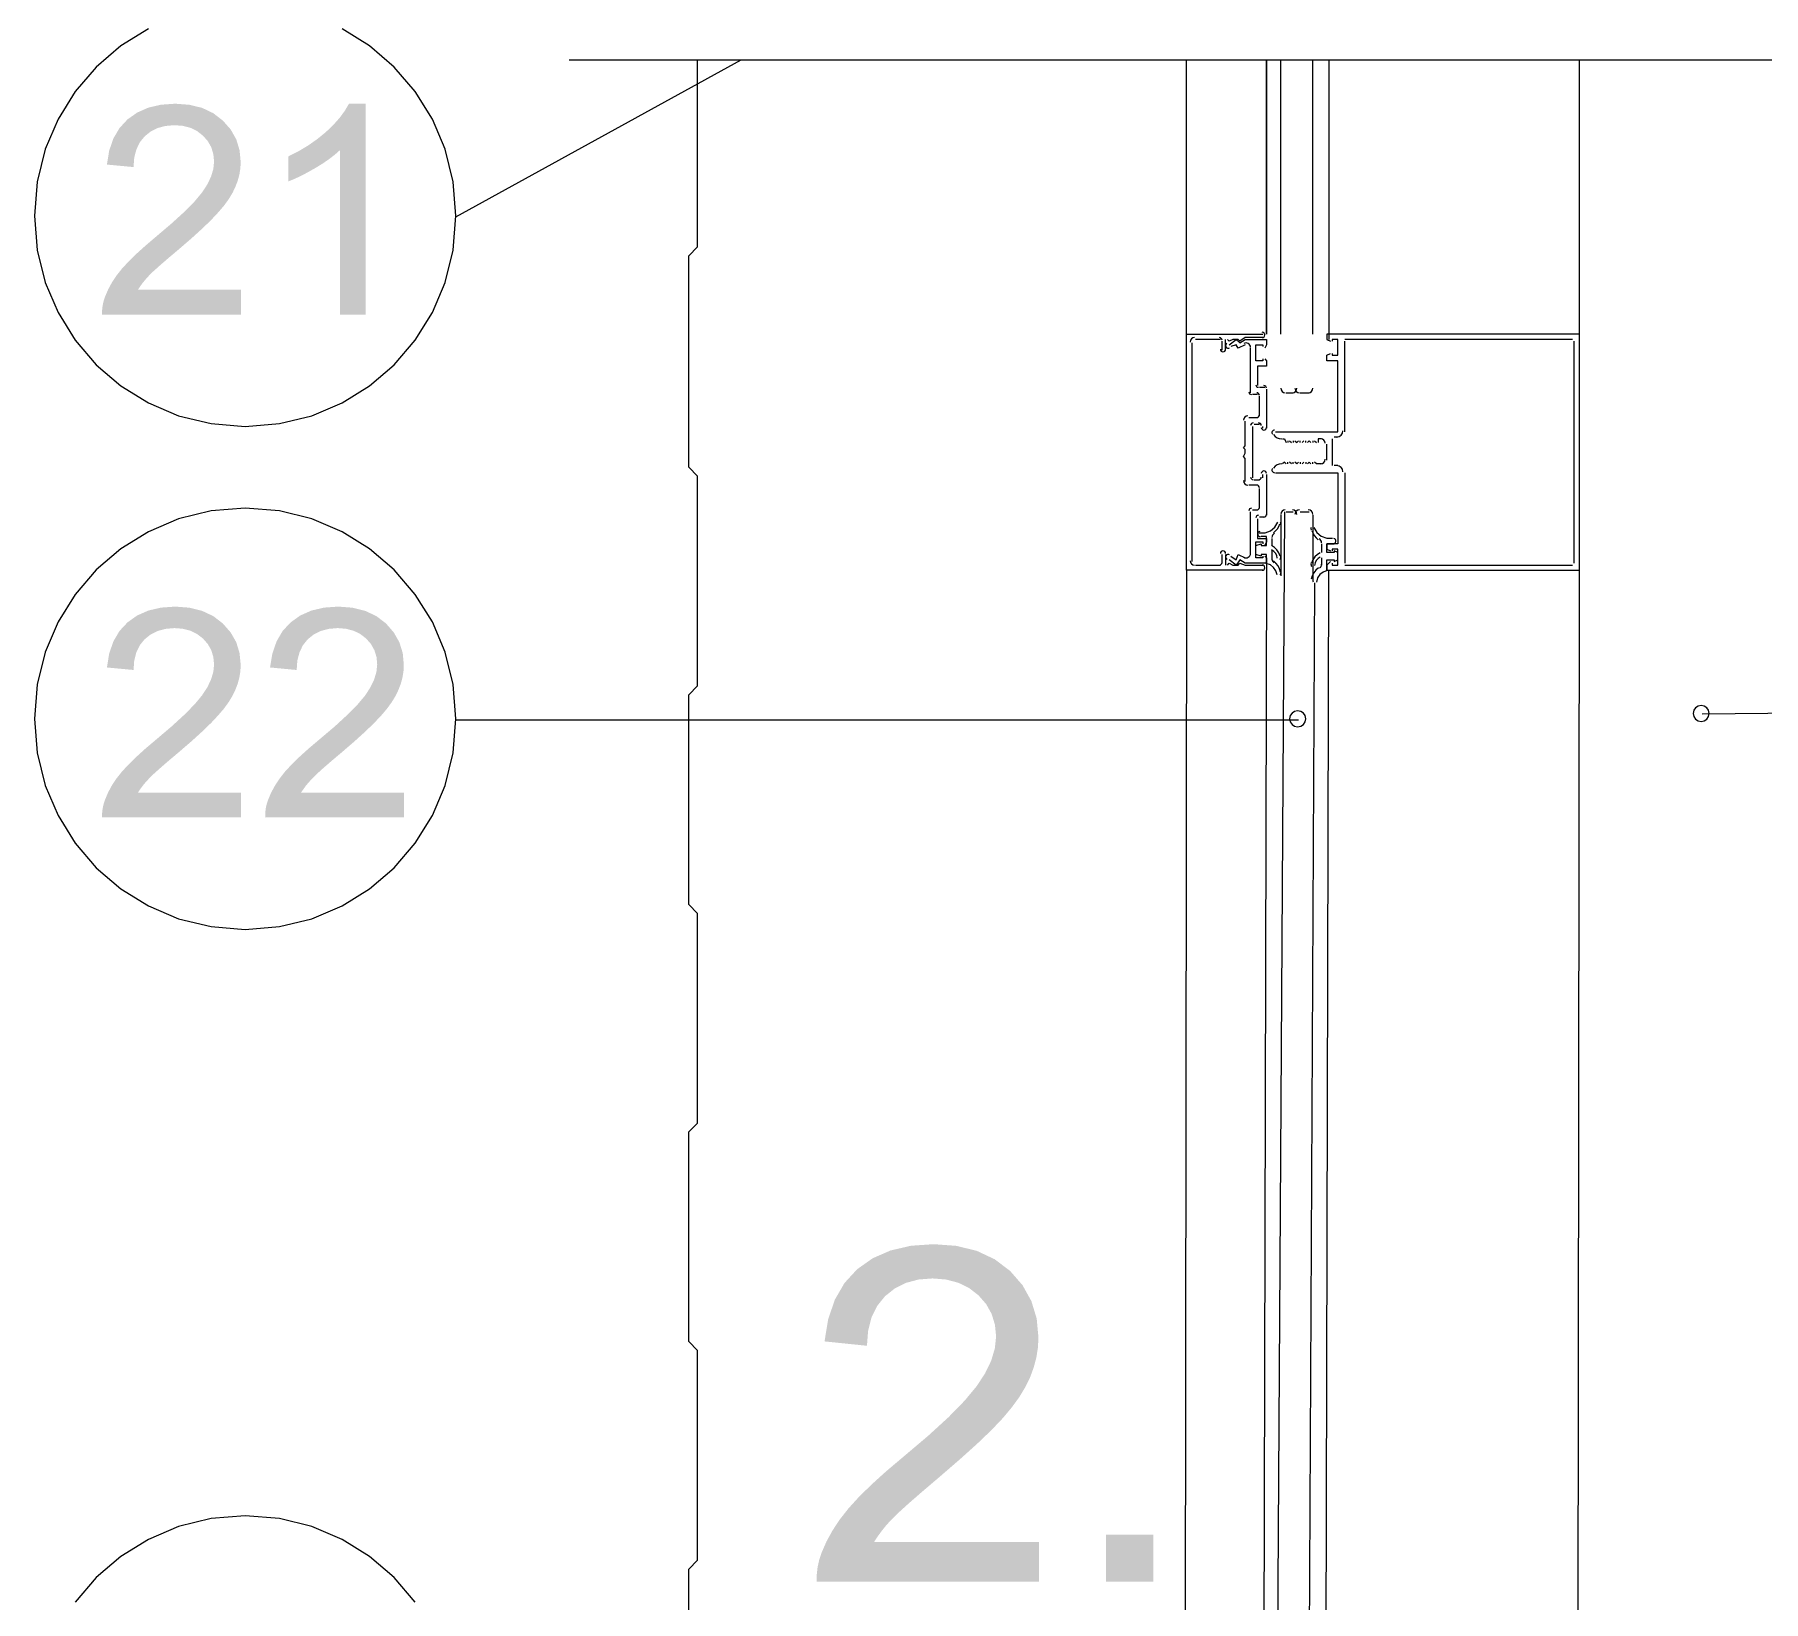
# Model space of a CAD drawing. Header units: millimetres. Extents: x 0 to 297, y 0 to 420.
# Drawn here: x 224.63 to 245.22, y 345.44 to 364.1 of the extents above; entities that cross this region are included whole.
import ezdxf

# ---------------------------------------------------------------- set-up
doc = ezdxf.new("R2010")
doc.units = ezdxf.units.MM
for name, color, linetype in [('1-CORTE-LINEAS', 7, 'Continuous'), ('1-CORTE-RELLENOS', 9, 'Continuous'), ('1-CORTE-ROJO', 1, 'Continuous')]:
    doc.layers.add(name, color=color, linetype=linetype)

msp = doc.modelspace()

# ---------------------------------------------------------------- hatches: boundary and pattern name
at = {"layer": '1-CORTE-RELLENOS'}
h = msp.add_hatch(color=7, dxfattribs=at)
h.dxf.hatch_style = 1
h.paths.add_polyline_path([(227.091, 361.061), (227.091, 360.766), (225.438, 360.766), (225.439, 360.821), (225.445, 360.874), (225.457, 360.927), (225.474, 360.978), (225.51, 361.063), (225.555, 361.147), (225.61, 361.23), (225.675, 361.312), (225.753, 361.396), (225.846, 361.488), (225.954, 361.585), (226.077, 361.69), (226.264, 361.849), (226.419, 361.99), (226.54, 362.113), (226.628, 362.219), (226.691, 362.315), (226.736, 362.409), (226.763, 362.5), (226.772, 362.588), (226.763, 362.676), (226.739, 362.757), (226.697, 362.831), (226.639, 362.897), (226.569, 362.951), (226.49, 362.99), (226.4, 363.013), (226.3, 363.021), (226.195, 363.012), (226.101, 362.988), (226.018, 362.946), (225.945, 362.888), (225.887, 362.816), (225.846, 362.73), (225.821, 362.632), (225.813, 362.522), (225.496, 362.552), (225.523, 362.718), (225.573, 362.863), (225.646, 362.987), (225.741, 363.09), (225.856, 363.171), (225.989, 363.23), (226.14, 363.265), (226.309, 363.277), (226.478, 363.264), (226.63, 363.227), (226.762, 363.164), (226.876, 363.076), (226.969, 362.971), (227.036, 362.853), (227.075, 362.724), (227.089, 362.582), (227.085, 362.507), (227.073, 362.432), (227.053, 362.358), (227.025, 362.285), (226.99, 362.212), (226.944, 362.137), (226.888, 362.06), (226.821, 361.982), (226.739, 361.894), (226.633, 361.791), (226.504, 361.674), (226.35, 361.541), (226.223, 361.434), (226.122, 361.346), (226.045, 361.277), (225.995, 361.227), (225.957, 361.185), (225.923, 361.144), (225.892, 361.102), (225.865, 361.061)])
h = msp.add_hatch(color=7, dxfattribs=at)
h.dxf.hatch_style = 1
h.paths.add_polyline_path([(228.576, 360.766), (228.27, 360.766), (228.27, 362.723), (228.209, 362.669), (228.14, 362.616), (228.063, 362.563), (227.978, 362.511), (227.89, 362.461), (227.808, 362.418), (227.729, 362.381), (227.656, 362.351), (227.656, 362.649), (227.78, 362.712), (227.896, 362.782), (228.004, 362.858), (228.105, 362.941), (228.194, 363.027), (228.269, 363.111), (228.33, 363.195), (228.378, 363.277), (228.576, 363.277)])
h = msp.add_hatch(color=7, dxfattribs=at)
h.dxf.hatch_style = 1
h.paths.add_polyline_path([(227.091, 355.071), (227.091, 354.776), (225.438, 354.776), (225.439, 354.83), (225.445, 354.884), (225.457, 354.937), (225.474, 354.988), (225.51, 355.073), (225.555, 355.157), (225.61, 355.24), (225.675, 355.322), (225.753, 355.406), (225.846, 355.497), (225.954, 355.595), (226.077, 355.699), (226.264, 355.858), (226.419, 356), (226.54, 356.123), (226.628, 356.229), (226.691, 356.325), (226.736, 356.419), (226.763, 356.51), (226.772, 356.598), (226.763, 356.686), (226.739, 356.767), (226.697, 356.841), (226.639, 356.907), (226.569, 356.961), (226.49, 357), (226.4, 357.023), (226.3, 357.031), (226.195, 357.022), (226.101, 356.997), (226.018, 356.956), (225.945, 356.898), (225.887, 356.826), (225.846, 356.74), (225.821, 356.642), (225.813, 356.532), (225.496, 356.562), (225.523, 356.728), (225.573, 356.873), (225.646, 356.997), (225.741, 357.099), (225.856, 357.181), (225.989, 357.24), (226.14, 357.275), (226.309, 357.287), (226.478, 357.274), (226.63, 357.236), (226.762, 357.174), (226.876, 357.086), (226.969, 356.98), (227.036, 356.863), (227.075, 356.734), (227.089, 356.592), (227.085, 356.517), (227.073, 356.442), (227.053, 356.368), (227.025, 356.295), (226.99, 356.222), (226.944, 356.147), (226.888, 356.07), (226.821, 355.992), (226.739, 355.904), (226.633, 355.801), (226.504, 355.684), (226.35, 355.551), (226.223, 355.444), (226.122, 355.356), (226.045, 355.287), (225.995, 355.236), (225.957, 355.195), (225.923, 355.154), (225.892, 355.112), (225.865, 355.071)])
h = msp.add_hatch(color=7, dxfattribs=at)
h.dxf.hatch_style = 1
h.paths.add_polyline_path([(229.034, 355.071), (229.034, 354.776), (227.38, 354.776), (227.381, 354.83), (227.387, 354.884), (227.399, 354.937), (227.416, 354.988), (227.452, 355.073), (227.498, 355.157), (227.553, 355.24), (227.617, 355.322), (227.695, 355.406), (227.788, 355.497), (227.896, 355.595), (228.019, 355.699), (228.207, 355.858), (228.361, 356), (228.482, 356.123), (228.571, 356.229), (228.633, 356.325), (228.678, 356.419), (228.705, 356.51), (228.714, 356.598), (228.706, 356.686), (228.681, 356.767), (228.64, 356.841), (228.582, 356.907), (228.512, 356.961), (228.432, 357), (228.342, 357.023), (228.243, 357.031), (228.137, 357.022), (228.043, 356.997), (227.96, 356.956), (227.887, 356.898), (227.829, 356.826), (227.788, 356.74), (227.763, 356.642), (227.755, 356.532), (227.438, 356.562), (227.466, 356.728), (227.516, 356.873), (227.588, 356.997), (227.683, 357.099), (227.798, 357.181), (227.931, 357.24), (228.082, 357.275), (228.251, 357.287), (228.421, 357.274), (228.572, 357.236), (228.704, 357.174), (228.819, 357.086), (228.911, 356.98), (228.978, 356.863), (229.018, 356.734), (229.031, 356.592), (229.027, 356.517), (229.015, 356.442), (228.995, 356.368), (228.967, 356.295), (228.932, 356.222), (228.886, 356.147), (228.83, 356.07), (228.764, 355.992), (228.681, 355.904), (228.575, 355.801), (228.446, 355.684), (228.292, 355.551), (228.165, 355.444), (228.064, 355.356), (227.988, 355.287), (227.937, 355.236), (227.9, 355.195), (227.865, 355.154), (227.835, 355.112), (227.807, 355.071)])
at = {"layer": '1-CORTE-ROJO'}
h = msp.add_hatch(color=1, dxfattribs=at)
h.dxf.hatch_style = 1
h.paths.add_polyline_path([(236.592, 346.146), (236.592, 345.675), (233.947, 345.675), (233.948, 345.762), (233.958, 345.848), (233.977, 345.933), (234.004, 346.016), (234.063, 346.151), (234.136, 346.284), (234.224, 346.417), (234.327, 346.548), (234.451, 346.684), (234.6, 346.83), (234.773, 346.987), (234.972, 347.155), (235.271, 347.408), (235.517, 347.633), (235.71, 347.831), (235.851, 348.001), (235.952, 348.155), (236.025, 348.306), (236.068, 348.452), (236.083, 348.593), (236.069, 348.733), (236.03, 348.862), (235.965, 348.979), (235.873, 349.084), (235.76, 349.172), (235.632, 349.234), (235.487, 349.272), (235.327, 349.285), (235.159, 349.272), (235.009, 349.232), (234.876, 349.165), (234.76, 349.073), (234.666, 348.956), (234.599, 348.819), (234.559, 348.661), (234.545, 348.483), (234.04, 348.535), (234.084, 348.801), (234.163, 349.032), (234.278, 349.231), (234.429, 349.395), (234.613, 349.525), (234.826, 349.618), (235.068, 349.674), (235.338, 349.693), (235.611, 349.673), (235.854, 349.613), (236.067, 349.513), (236.251, 349.373), (236.398, 349.204), (236.503, 349.015), (236.566, 348.808), (236.587, 348.582), (236.581, 348.461), (236.562, 348.342), (236.531, 348.225), (236.488, 348.108), (236.431, 347.991), (236.358, 347.87), (236.268, 347.747), (236.162, 347.62), (236.029, 347.48), (235.858, 347.316), (235.65, 347.129), (235.405, 346.917), (235.204, 346.746), (235.042, 346.605), (234.92, 346.494), (234.837, 346.413), (234.777, 346.347), (234.723, 346.28), (234.674, 346.213), (234.63, 346.146)])
h = msp.add_hatch(color=1, dxfattribs=at)
h.dxf.hatch_style = 1
h.paths.add_polyline_path([(237.393, 346.234), (237.953, 346.234), (237.953, 345.675), (237.393, 345.675)])

# ---------------------------------------------------------------- linework, layer by layer
at = {"layer": '1-CORTE-LINEAS', "color": 7, "lineweight": 15}
for p, q in [((229.651, 361.931), (233.047, 363.8)), ((229.651, 355.94), (239.684, 355.94)), ((247.875, 356.046), (244.489, 356.004))]:
    msp.add_line(p, q, dxfattribs=at)
at = {"layer": '1-CORTE-LINEAS', "color": 7, "lineweight": 9}
for p, q in [((238.35, 360.533), (238.35, 363.8)), ((243.029, 360.533), (243.029, 363.8)), ((238.35, 357.719), (238.329, 341.208)), ((243.007, 341.208), (243.029, 357.719))]:
    msp.add_line(p, q, dxfattribs=at)
at = {"layer": '1-CORTE-LINEAS', "color": 7, "lineweight": 13}
for p, q in [((239.303, 363.8), (239.303, 360.533)), ((239.303, 360.533), (239.303, 363.8)), ((239.473, 360.533), (239.473, 363.8)), ((239.854, 360.533), (239.854, 363.8)), ((240.044, 363.8), (240.044, 360.47)), ((238.753, 360.47), (238.456, 360.47)), ((238.774, 360.343), (238.774, 360.448)), ((238.816, 360.343), (238.816, 360.47)), ((242.944, 360.47), (240.235, 360.47)), ((240.235, 359.369), (240.235, 360.448)), ((242.964, 357.803), (242.964, 360.448)), ((238.414, 360.428), (238.414, 357.824)), ((239.112, 359.835), (239.112, 360.364)), ((239.197, 359.814), (239.134, 359.814)), ((239.218, 359.899), (239.282, 359.899)), ((239.303, 359.877), (239.303, 359.412)), ((239.536, 359.835), (239.621, 359.835)), ((239.705, 359.835), (239.811, 359.835)), ((239.218, 359.56), (239.218, 359.793)), ((239.092, 359.538), (239.197, 359.538)), ((239.134, 359.433), (239.134, 358.819)), ((239.218, 359.454), (239.155, 359.454)), ((239.26, 359.412), (239.26, 359.433)), ((239.557, 359.263), (239.557, 359.242)), ((239.578, 359.263), (239.599, 359.242)), ((239.621, 359.263), (239.621, 359.242)), ((239.705, 359.242), (239.705, 359.263)), ((239.726, 359.242), (239.747, 359.263)), ((239.769, 359.242), (239.769, 359.263)), ((239.854, 359.263), (239.854, 359.242)), ((239.874, 359.263), (239.896, 359.242)), ((240.022, 359.03), (240.022, 359.221)), ((240.086, 359.285), (240.086, 358.967)), ((240.15, 359.306), (240.107, 359.306)), ((239.557, 358.988), (239.557, 359.009)), ((239.599, 358.988), (239.578, 359.009)), ((239.621, 358.988), (239.621, 359.009)), ((239.705, 359.009), (239.705, 358.988)), ((239.747, 359.009), (239.726, 358.988)), ((239.769, 359.009), (239.769, 358.988)), ((239.854, 358.988), (239.854, 359.009)), ((239.155, 358.798), (239.218, 358.798)), ((239.26, 358.819), (239.26, 358.861)), ((239.303, 358.861), (239.303, 358.375)), ((240.15, 358.967), (240.107, 358.967)), ((240.235, 358.882), (240.235, 357.803)), ((239.197, 358.734), (239.092, 358.734)), ((239.218, 358.459), (239.218, 358.692)), ((239.112, 357.909), (239.112, 358.417)), ((239.134, 358.438), (239.197, 358.438)), ((239.515, 358.417), (239.408, 340.553)), ((239.473, 358.375), (239.473, 357.655)), ((239.536, 358.417), (239.621, 358.417)), ((239.705, 358.417), (239.811, 358.417)), ((239.854, 358.375), (239.854, 357.591)), ((239.282, 358.353), (239.218, 358.353)), ((238.456, 357.782), (238.753, 357.782)), ((238.774, 357.803), (238.774, 357.909)), ((238.816, 357.909), (238.816, 357.782)), ((239.303, 357.803), (239.26, 341.187)), ((240.235, 357.782), (242.944, 357.782)), ((239.26, 357.719), (238.35, 357.719)), ((239.874, 357.57), (239.789, 340.553)), ((240.002, 341.208), (240.044, 357.719))]:
    msp.add_line(p, q, dxfattribs=at)
at = {"layer": '1-CORTE-LINEAS', "color": 8, "lineweight": 5}
for p, q in [((239.176, 358.015), (239.24, 358.036)), ((239.176, 357.909), (239.176, 358.015)), ((239.303, 358.12), (239.24, 358.12)), ((239.24, 358.036), (239.24, 358.015)), ((239.24, 358.015), (239.303, 358.015)), ((239.303, 358.015), (239.303, 358.12)), ((239.366, 358.099), (239.366, 358.015)), ((239.959, 358.036), (239.959, 357.93)), ((240.022, 357.93), (240.022, 358.036)), ((240.022, 358.036), (240.107, 358.036)), ((239.24, 357.887), (239.176, 357.909)), ((239.303, 357.909), (239.24, 357.909)), ((239.24, 357.909), (239.24, 357.887)), ((239.303, 357.803), (239.303, 357.909)), ((239.366, 357.951), (239.366, 357.845)), ((239.959, 357.867), (239.959, 357.782)), ((240.107, 357.93), (240.022, 357.93)), ((240.022, 357.719), (240.022, 357.845)), ((240.022, 357.845), (240.107, 357.845)), ((240.15, 357.93), (240.107, 357.951)), ((240.107, 357.951), (240.107, 357.93)), ((240.107, 357.845), (240.107, 357.824)), ((240.107, 357.824), (240.15, 357.845)), ((240.15, 357.845), (240.15, 357.93))]:
    msp.add_line(p, q, dxfattribs=at)
at = {"layer": '1-CORTE-LINEAS', "color": 7, "lineweight": 13}
for points in [[(230.999, 363.8), (259.399, 363.8), (259.999, 364.9), (260.999, 362.7), (261.599, 363.8), (287.498, 363.8)], [(238.35, 357.719), (238.35, 360.533), (239.26, 360.533)], [(238.446, 360.491), (238.425, 360.487), (238.408, 360.476), (238.397, 360.459), (238.393, 360.438)], [(238.774, 360.459), (238.771, 360.472), (238.764, 360.482), (238.754, 360.489), (238.742, 360.491)], [(239.26, 360.491), (239.049, 360.491), (238.985, 360.448), (238.964, 360.47), (238.901, 360.47), (238.859, 360.448), (238.837, 360.47)], [(238.859, 360.406), (238.943, 360.47), (238.985, 360.428), (239.049, 360.47), (239.303, 360.47), (239.303, 360.406), (239.282, 360.364)], [(239.25, 360.491), (239.262, 360.494), (239.273, 360.5), (239.279, 360.51), (239.282, 360.523), (239.279, 360.535), (239.273, 360.545), (239.262, 360.552), (239.25, 360.555)], [(240.065, 357.824), (240.022, 357.782), (240.022, 357.719), (243.029, 357.719), (243.029, 360.533), (240.022, 360.533), (240.022, 360.47), (240.065, 360.448)], [(240.086, 360.3), (240.086, 360.28), (240.15, 360.28), (240.15, 360.47), (240.086, 360.47), (240.086, 360.448)], [(238.753, 360.353), (238.755, 360.341), (238.762, 360.331), (238.772, 360.324), (238.784, 360.322), (238.797, 360.324), (238.807, 360.331), (238.813, 360.341), (238.816, 360.353)], [(238.832, 360.424), (238.822, 360.415), (238.817, 360.404), (238.816, 360.392), (238.82, 360.38), (238.828, 360.371), (238.839, 360.365), (238.852, 360.364), (238.863, 360.369)], [(239.049, 360.406), (238.964, 360.364), (238.943, 360.406), (238.879, 360.385)], [(239.112, 360.375), (239.11, 360.388), (239.105, 360.401), (239.097, 360.412), (239.086, 360.42), (239.073, 360.426), (239.059, 360.427), (239.046, 360.426), (239.033, 360.42)], [(239.26, 360.237), (239.26, 360.216), (239.176, 360.216), (239.176, 360.406), (239.26, 360.406), (239.26, 360.385)], [(239.282, 360.237), (239.303, 360.216), (239.303, 360.152), (239.197, 360.152), (239.197, 359.919)], [(239.408, 359.369), (240.15, 359.369), (240.15, 360.216), (240.022, 360.216), (240.022, 360.28), (240.065, 360.3)], [(239.092, 359.846), (239.094, 359.833), (239.101, 359.823), (239.111, 359.816), (239.123, 359.814)], [(239.176, 359.93), (239.179, 359.918), (239.185, 359.908), (239.195, 359.901), (239.208, 359.899)], [(239.218, 359.803), (239.216, 359.815), (239.209, 359.826), (239.199, 359.833), (239.187, 359.835)], [(239.303, 359.888), (239.3, 359.9), (239.294, 359.91), (239.284, 359.917), (239.271, 359.919)], [(239.473, 359.888), (239.477, 359.867), (239.488, 359.851), (239.504, 359.839), (239.525, 359.835)], [(239.61, 359.835), (239.63, 359.839), (239.647, 359.851), (239.659, 359.867), (239.663, 359.888)], [(239.641, 359.888), (239.646, 359.867), (239.657, 359.851), (239.674, 359.839), (239.694, 359.835)], [(239.8, 359.835), (239.821, 359.839), (239.838, 359.851), (239.849, 359.867), (239.854, 359.888)], [(239.08, 359.56), (239.06, 359.556), (239.043, 359.544), (239.032, 359.527), (239.028, 359.507)], [(239.049, 358.777), (239.049, 359.052), (239.028, 359.073), (239.049, 359.115), (239.049, 359.157), (239.028, 359.179), (239.049, 359.2), (239.049, 359.496)], [(239.144, 359.475), (239.132, 359.472), (239.122, 359.466), (239.115, 359.456), (239.112, 359.443)], [(239.187, 359.538), (239.199, 359.541), (239.209, 359.548), (239.216, 359.558), (239.218, 359.571)], [(239.24, 359.443), (239.237, 359.456), (239.23, 359.466), (239.22, 359.472), (239.208, 359.475)], [(239.24, 359.422), (239.242, 359.41), (239.249, 359.4), (239.259, 359.393), (239.271, 359.39)], [(239.271, 359.39), (239.284, 359.393), (239.294, 359.4), (239.3, 359.41), (239.303, 359.422)], [(239.398, 359.39), (239.39, 359.389), (239.382, 359.386), (239.376, 359.381), (239.371, 359.374), (239.367, 359.366), (239.367, 359.357), (239.368, 359.349), (239.372, 359.341)], [(239.386, 359.337), (239.404, 359.315), (239.428, 359.299), (239.454, 359.288), (239.483, 359.285)], [(239.493, 359.285), (239.515, 359.285), (239.536, 359.242)], [(239.641, 359.263), (239.663, 359.242), (239.684, 359.263)], [(239.789, 359.242), (239.811, 359.263), (239.832, 359.242)], [(239.959, 359.285), (239.917, 359.285), (239.917, 359.242)], [(240.002, 359.232), (239.997, 359.252), (239.986, 359.269), (239.969, 359.281), (239.949, 359.285)], [(240.139, 359.306), (240.168, 359.312), (240.192, 359.328), (240.207, 359.351), (240.213, 359.38)], [(239.536, 358.988), (239.515, 359.009), (239.493, 358.988)], [(239.684, 359.009), (239.663, 358.988), (239.641, 359.009)], [(239.832, 358.988), (239.811, 359.009), (239.789, 358.988)], [(239.959, 358.988), (239.896, 358.988), (239.874, 359.009)], [(239.949, 358.988), (239.969, 358.993), (239.986, 359.004), (239.997, 359.021), (240.002, 359.042)], [(239.028, 358.787), (239.032, 358.766), (239.043, 358.75), (239.06, 358.738), (239.08, 358.734)], [(239.112, 358.829), (239.115, 358.817), (239.122, 358.807), (239.132, 358.8), (239.144, 358.798)], [(239.208, 358.798), (239.22, 358.8), (239.23, 358.807), (239.237, 358.817), (239.24, 358.829)], [(239.271, 358.904), (239.259, 358.901), (239.249, 358.894), (239.242, 358.884), (239.24, 358.872)], [(239.303, 358.872), (239.3, 358.884), (239.294, 358.894), (239.284, 358.901), (239.271, 358.904)], [(239.372, 358.932), (239.368, 358.924), (239.367, 358.915), (239.367, 358.907), (239.371, 358.899), (239.376, 358.892), (239.382, 358.887), (239.39, 358.883), (239.398, 358.882)], [(239.483, 358.988), (239.454, 358.985), (239.428, 358.974), (239.404, 358.958), (239.386, 358.936)], [(239.408, 358.882), (240.15, 358.882), (240.15, 358.036), (240.022, 358.036), (240.022, 357.972), (240.065, 357.951)], [(240.213, 358.893), (240.207, 358.922), (240.192, 358.945), (240.168, 358.961), (240.139, 358.967)], [(239.218, 358.703), (239.216, 358.715), (239.209, 358.725), (239.199, 358.732), (239.187, 358.734)], [(239.123, 358.459), (239.111, 358.457), (239.101, 358.45), (239.094, 358.44), (239.092, 358.428)], [(239.208, 358.375), (239.195, 358.372), (239.185, 358.365), (239.179, 358.355), (239.176, 358.343)], [(239.187, 358.438), (239.199, 358.44), (239.209, 358.447), (239.216, 358.457), (239.218, 358.47)], [(239.271, 358.353), (239.284, 358.356), (239.294, 358.363), (239.3, 358.373), (239.303, 358.385)], [(239.525, 358.438), (239.504, 358.434), (239.488, 358.423), (239.477, 358.406), (239.473, 358.385)], [(239.663, 358.385), (239.659, 358.406), (239.647, 358.423), (239.63, 358.434), (239.61, 358.438)], [(239.694, 358.438), (239.674, 358.434), (239.657, 358.423), (239.646, 358.406), (239.641, 358.385)], [(239.854, 358.385), (239.849, 358.406), (239.838, 358.423), (239.821, 358.434), (239.8, 358.438)], [(239.197, 358.332), (239.197, 358.099), (239.303, 358.099), (239.303, 358.057), (239.282, 358.015)], [(239.26, 357.887), (239.26, 357.867), (239.176, 357.867), (239.176, 358.057), (239.26, 358.057), (239.26, 358.036)], [(240.086, 357.803), (240.086, 357.782), (240.15, 357.782), (240.15, 357.972), (240.086, 357.972), (240.086, 357.951)], [(238.393, 357.834), (238.397, 357.814), (238.408, 357.797), (238.425, 357.786), (238.446, 357.782)], [(238.742, 357.782), (238.754, 357.784), (238.764, 357.791), (238.771, 357.801), (238.774, 357.814)], [(238.816, 357.919), (238.813, 357.932), (238.807, 357.942), (238.797, 357.948), (238.784, 357.951), (238.772, 357.948), (238.762, 357.942), (238.755, 357.932), (238.753, 357.919)], [(238.863, 357.905), (238.852, 357.909), (238.839, 357.908), (238.828, 357.902), (238.82, 357.893), (238.816, 357.881), (238.817, 357.869), (238.822, 357.858), (238.832, 357.85)], [(238.837, 357.782), (238.859, 357.803), (238.901, 357.782), (238.964, 357.782), (238.985, 357.803), (239.049, 357.782), (239.26, 357.782)], [(239.282, 357.887), (239.303, 357.867), (239.303, 357.803), (239.049, 357.803), (238.985, 357.845), (238.943, 357.782), (238.859, 357.845)], [(238.879, 357.887), (238.943, 357.845), (238.964, 357.909), (239.049, 357.867)], [(239.033, 357.874), (239.046, 357.868), (239.059, 357.866), (239.073, 357.868), (239.086, 357.874), (239.097, 357.882), (239.105, 357.893), (239.11, 357.906), (239.112, 357.919)], [(239.25, 357.719), (239.262, 357.721), (239.273, 357.728), (239.279, 357.738), (239.282, 357.75), (239.279, 357.763), (239.273, 357.773), (239.262, 357.779), (239.25, 357.782)]]:
    msp.add_lwpolyline(points, dxfattribs=at)
at = {"layer": '1-CORTE-LINEAS', "color": 7, "lineweight": 9}
for points in [[(225.99, 364.169), (225.662, 363.965), (225.369, 363.714), (225.119, 363.422), (224.915, 363.094), (224.762, 362.734), (224.667, 362.348), (224.635, 361.941), (224.667, 361.534), (224.762, 361.148), (224.915, 360.788), (225.119, 360.46), (225.369, 360.168), (225.662, 359.917), (225.99, 359.713), (226.35, 359.561), (226.736, 359.466), (227.143, 359.433), (227.55, 359.466), (227.936, 359.561), (228.296, 359.713), (228.624, 359.917), (228.917, 360.168), (229.167, 360.46), (229.371, 360.788), (229.523, 361.148), (229.619, 361.534), (229.651, 361.941)], [(229.651, 361.941), (229.619, 362.348), (229.523, 362.734), (229.371, 363.094), (229.167, 363.422), (228.917, 363.714), (228.624, 363.965), (228.296, 364.169)], [(229.651, 355.951), (229.619, 356.358), (229.523, 356.744), (229.371, 357.104), (229.167, 357.432), (228.917, 357.725), (228.624, 357.975), (228.296, 358.179), (227.936, 358.331), (227.55, 358.426), (227.143, 358.459), (226.736, 358.426), (226.35, 358.331), (225.99, 358.179), (225.662, 357.975), (225.369, 357.725), (225.119, 357.432), (224.915, 357.104), (224.762, 356.744), (224.667, 356.358), (224.635, 355.951), (224.667, 355.544), (224.762, 355.158), (224.915, 354.798), (225.119, 354.469), (225.369, 354.177), (225.662, 353.927), (225.99, 353.723), (226.35, 353.57), (226.736, 353.475), (227.143, 353.443), (227.55, 353.475), (227.936, 353.57), (228.296, 353.723), (228.624, 353.927), (228.917, 354.177), (229.167, 354.469), (229.371, 354.798), (229.523, 355.158), (229.619, 355.544), (229.651, 355.951)], [(229.167, 345.431), (228.917, 345.723), (228.624, 345.974), (228.296, 346.177), (227.936, 346.33), (227.55, 346.425), (227.143, 346.457), (226.736, 346.425), (226.35, 346.33), (225.99, 346.177), (225.662, 345.974), (225.369, 345.723), (225.119, 345.431)]]:
    msp.add_lwpolyline(points, dxfattribs=at)
at = {"layer": '1-CORTE-LINEAS', "color": 7, "lineweight": 5}
msp.add_lwpolyline([(232.424, 338.245), (232.424, 340.616), (232.529, 340.721), (232.529, 343.219), (232.424, 343.325), (232.424, 345.823), (232.529, 345.928), (232.529, 348.426), (232.424, 348.532), (232.424, 351.03), (232.529, 351.136), (232.529, 353.633), (232.424, 353.739), (232.424, 356.237), (232.529, 356.343), (232.529, 358.84), (232.424, 358.946), (232.424, 361.465), (232.529, 361.571), (232.529, 363.8)], dxfattribs=at)
at = {"layer": '1-CORTE-LINEAS', "color": 8, "lineweight": 5}
for points in [[(239.221, 358.183), (239.211, 358.178), (239.203, 358.17), (239.198, 358.16), (239.198, 358.149), (239.201, 358.137), (239.208, 358.128), (239.217, 358.122), (239.229, 358.12)], [(239.215, 358.166), (239.285, 358.166), (239.349, 358.189), (239.402, 358.232), (239.438, 358.293)], [(239.386, 358.167), (239.411, 358.19), (239.432, 358.215), (239.449, 358.243), (239.461, 358.274)], [(239.469, 358.261), (239.471, 358.268), (239.472, 358.276), (239.472, 358.283), (239.471, 358.291)], [(239.834, 358.228), (239.832, 358.22), (239.832, 358.212), (239.833, 358.205), (239.836, 358.197)], [(239.843, 358.189), (239.856, 358.159), (239.873, 358.13), (239.894, 358.105), (239.918, 358.082)], [(239.867, 358.229), (239.902, 358.169), (239.955, 358.126), (240.019, 358.103), (240.089, 358.102)], [(239.465, 357.889), (239.449, 357.928), (239.426, 357.962), (239.397, 357.991), (239.362, 358.014)], [(239.43, 357.863), (239.424, 357.894), (239.41, 357.922), (239.389, 357.945), (239.362, 357.962)], [(239.397, 358.158), (239.384, 358.149), (239.375, 358.138), (239.369, 358.125), (239.366, 358.11)], [(239.959, 358.047), (239.957, 358.061), (239.951, 358.074), (239.942, 358.086), (239.929, 358.094)], [(240.097, 358.036), (240.108, 358.038), (240.118, 358.044), (240.125, 358.053), (240.128, 358.064), (240.128, 358.075), (240.123, 358.085), (240.115, 358.093), (240.104, 358.098)], [(239.428, 357.665), (239.414, 357.713), (239.387, 357.753), (239.348, 357.783), (239.3, 357.8)], [(239.366, 357.856), (239.368, 357.842), (239.374, 357.829), (239.382, 357.819), (239.393, 357.81)], [(239.47, 357.698), (239.459, 357.738), (239.441, 357.774), (239.415, 357.806), (239.384, 357.832)], [(239.464, 357.847), (239.469, 357.858), (239.472, 357.87), (239.472, 357.882), (239.47, 357.894)], [(239.835, 357.809), (239.832, 357.797), (239.833, 357.785), (239.836, 357.774), (239.841, 357.763)], [(239.943, 357.929), (239.908, 357.907), (239.878, 357.878), (239.855, 357.843), (239.84, 357.804)], [(239.942, 357.877), (239.916, 357.86), (239.895, 357.837), (239.881, 357.809), (239.875, 357.778)], [(239.933, 357.747), (239.944, 357.755), (239.952, 357.766), (239.957, 357.779), (239.959, 357.792)], [(239.468, 357.666), (239.47, 357.673), (239.472, 357.68), (239.472, 357.688), (239.472, 357.695)], [(239.921, 357.748), (239.889, 357.721), (239.864, 357.689), (239.846, 357.653), (239.835, 357.613)], [(239.854, 357.61), (239.853, 357.603), (239.854, 357.596), (239.855, 357.588), (239.858, 357.581)], [(240.025, 357.716), (239.978, 357.699), (239.939, 357.669), (239.911, 357.628), (239.897, 357.58)]]:
    msp.add_lwpolyline(points, dxfattribs=at)
at = {"layer": '1-CORTE-LINEAS', "color": 7, "lineweight": 15}
for points in [[(244.573, 356.015), (244.566, 356.052), (244.545, 356.082), (244.515, 356.102), (244.478, 356.11), (244.441, 356.102), (244.411, 356.082), (244.391, 356.052), (244.383, 356.015), (244.391, 355.977), (244.411, 355.947), (244.441, 355.926), (244.478, 355.919), (244.515, 355.926), (244.545, 355.947), (244.566, 355.977), (244.573, 356.015)], [(239.769, 355.951), (239.761, 355.988), (239.741, 356.018), (239.71, 356.039), (239.673, 356.046), (239.636, 356.039), (239.606, 356.018), (239.585, 355.988), (239.578, 355.951), (239.585, 355.914), (239.606, 355.883), (239.636, 355.863), (239.673, 355.856), (239.71, 355.863), (239.741, 355.883), (239.761, 355.914), (239.769, 355.951)]]:
    msp.add_lwpolyline(points, dxfattribs=at)

doc.saveas('drawing.dxf')
